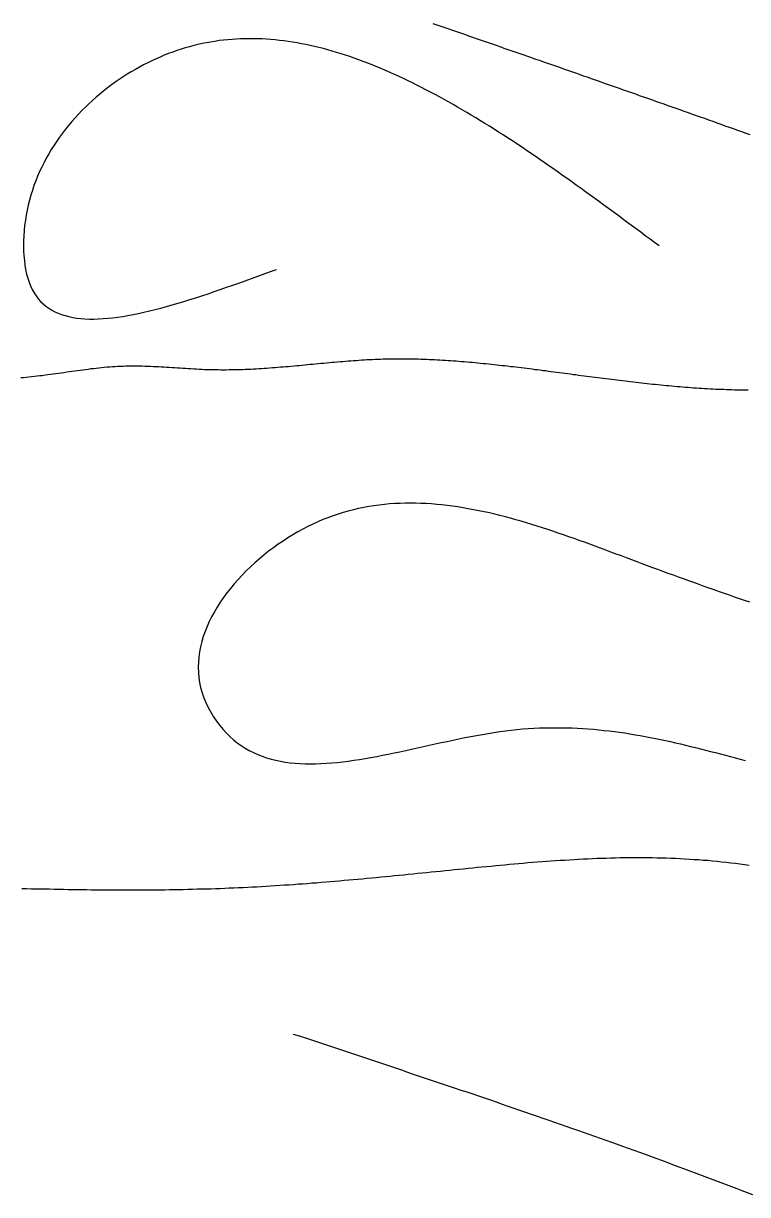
# Model space of a CAD drawing. Extents: x 443 to 1217, y -1921 to -677.
# Drawn here: x 653.22 to 658.76, y -887.28 to -878.32 of the extents above; entities that cross this region are included whole.
import ezdxf

# ---------------------------------------------------------------- set-up
doc = ezdxf.new("R2010")
doc.units = 0
doc.header["$MEASUREMENT"] = 0
doc.layers.add('1', color=7, linetype='CONTINUOUS')

msp = doc.modelspace()

# ---------------------------------------------------------------- linework, layer by layer
at = {"layer": '1', "color": 7}
for p, q in [((656.3524, -878.3168), (656.3829, -878.3266)), ((656.3829, -878.3266), (656.4123, -878.3375)), ((656.4123, -878.3375), (656.4428, -878.3473)), ((656.4428, -878.3473), (656.4733, -878.3582)), ((656.4733, -878.3582), (656.5028, -878.3691)), ((654.6849, -878.4541), (654.6522, -878.4595)), ((654.7176, -878.4486), (654.6849, -878.4541)), ((654.7503, -878.4453), (654.7176, -878.4486)), ((654.783, -878.4421), (654.7503, -878.4453)), ((654.8157, -878.4388), (654.783, -878.4421)), ((654.8484, -878.4366), (654.8157, -878.4388)), ((654.8811, -878.4355), (654.8484, -878.4366)), ((654.9138, -878.4345), (654.8811, -878.4355)), ((654.9476, -878.4334), (654.9138, -878.4345)), ((654.9803, -878.4334), (654.9476, -878.4334)), ((655.013, -878.4345), (654.9803, -878.4334)), ((655.0457, -878.4355), (655.013, -878.4345)), ((655.0795, -878.4377), (655.0457, -878.4355)), ((655.1121, -878.4399), (655.0795, -878.4377)), ((655.1459, -878.4432), (655.1121, -878.4399)), ((655.1786, -878.4464), (655.1459, -878.4432)), ((655.2124, -878.4508), (655.1786, -878.4464)), ((655.2462, -878.4552), (655.2124, -878.4508)), ((655.2789, -878.4606), (655.2462, -878.4552)), ((656.5028, -878.3691), (656.5333, -878.3789)), ((656.5333, -878.3789), (656.5638, -878.3898)), ((656.5638, -878.3898), (656.5932, -878.3996)), ((656.5932, -878.3996), (656.6237, -878.4105)), ((656.6237, -878.4105), (656.6542, -878.4214)), ((656.6542, -878.4214), (656.6837, -878.4312)), ((656.6837, -878.4312), (656.7142, -878.4421)), ((656.7142, -878.4421), (656.7436, -878.4519)), ((656.7436, -878.4519), (656.7741, -878.4628)), ((654.3623, -878.5358), (654.3297, -878.5478)), ((654.394, -878.5249), (654.3623, -878.5358)), ((654.4266, -878.514), (654.394, -878.5249)), ((654.4583, -878.5042), (654.4266, -878.514)), ((654.4909, -878.4955), (654.4583, -878.5042)), ((654.5226, -878.4868), (654.4909, -878.4955)), ((654.5552, -878.4791), (654.5226, -878.4868)), ((654.5879, -878.4715), (654.5552, -878.4791)), ((654.6195, -878.465), (654.5879, -878.4715)), ((654.6522, -878.4595), (654.6195, -878.465)), ((655.3127, -878.4661), (655.2789, -878.4606)), ((655.3465, -878.4726), (655.3127, -878.4661)), ((655.3792, -878.4791), (655.3465, -878.4726)), ((655.4129, -878.4857), (655.3792, -878.4791)), ((655.4467, -878.4933), (655.4129, -878.4857)), ((655.4805, -878.502), (655.4467, -878.4933)), ((655.5143, -878.5096), (655.4805, -878.502)), ((655.5481, -878.5195), (655.5143, -878.5096)), ((655.5819, -878.5282), (655.5481, -878.5195)), ((655.6156, -878.5391), (655.5819, -878.5282)), ((655.6494, -878.5489), (655.6156, -878.5391)), ((656.7741, -878.4628), (656.8046, -878.4737)), ((656.8046, -878.4737), (656.8352, -878.4835)), ((656.8352, -878.4835), (656.8646, -878.4944)), ((656.8646, -878.4944), (656.8951, -878.5053)), ((656.8951, -878.5053), (656.9256, -878.5151)), ((656.9256, -878.5151), (656.955, -878.526)), ((656.955, -878.526), (656.9856, -878.5358)), ((656.9856, -878.5358), (657.0161, -878.5467)), ((654.14, -878.6339), (654.1084, -878.6513)), ((654.1716, -878.6175), (654.14, -878.6339)), ((654.2032, -878.6023), (654.1716, -878.6175)), ((654.2348, -878.5881), (654.2032, -878.6023)), ((654.2664, -878.5739), (654.2348, -878.5881)), ((654.298, -878.5598), (654.2664, -878.5739)), ((654.3297, -878.5478), (654.298, -878.5598)), ((655.6832, -878.5598), (655.6494, -878.5489)), ((655.717, -878.5707), (655.6832, -878.5598)), ((655.7508, -878.5827), (655.717, -878.5707)), ((655.7857, -878.5947), (655.7508, -878.5827)), ((655.8194, -878.6077), (655.7857, -878.5947)), ((655.8532, -878.6208), (655.8194, -878.6077)), ((655.887, -878.6339), (655.8532, -878.6208)), ((655.9219, -878.6481), (655.887, -878.6339)), ((657.0161, -878.5467), (657.0466, -878.5576)), ((657.0466, -878.5576), (657.076, -878.5674)), ((657.076, -878.5674), (657.1065, -878.5783)), ((657.1065, -878.5783), (657.137, -878.5892)), ((657.137, -878.5892), (657.1676, -878.599)), ((657.1676, -878.599), (657.197, -878.6099)), ((657.197, -878.6099), (657.2275, -878.6208)), ((657.2275, -878.6208), (657.258, -878.6317)), ((657.258, -878.6317), (657.2885, -878.6415)), ((653.9842, -878.7254), (653.9537, -878.7451)), ((654.0147, -878.7058), (653.9842, -878.7254)), ((654.0452, -878.6862), (654.0147, -878.7058)), ((654.0768, -878.6688), (654.0452, -878.6862)), ((654.1084, -878.6513), (654.0768, -878.6688)), ((655.9557, -878.6622), (655.9219, -878.6481)), ((655.9895, -878.6764), (655.9557, -878.6622)), ((656.0243, -878.6917), (655.9895, -878.6764)), ((656.0581, -878.7069), (656.0243, -878.6917)), ((656.093, -878.7222), (656.0581, -878.7069)), ((656.1268, -878.7385), (656.093, -878.7222)), ((657.2885, -878.6415), (657.319, -878.6524)), ((657.319, -878.6524), (657.3496, -878.6633)), ((657.3496, -878.6633), (657.3801, -878.6742)), ((657.3801, -878.6742), (657.4106, -878.684)), ((657.4106, -878.684), (657.4411, -878.6949)), ((657.4411, -878.6949), (657.4716, -878.7058)), ((657.4716, -878.7058), (657.501, -878.7167)), ((657.501, -878.7167), (657.5316, -878.7265)), ((653.8643, -878.8104), (653.8349, -878.8333)), ((653.8937, -878.7876), (653.8643, -878.8104)), ((653.9231, -878.7668), (653.8937, -878.7876)), ((653.9537, -878.7451), (653.9231, -878.7668)), ((656.1616, -878.7549), (656.1268, -878.7385)), ((656.1954, -878.7712), (656.1616, -878.7549)), ((656.2303, -878.7886), (656.1954, -878.7712)), ((656.2652, -878.8061), (656.2303, -878.7886)), ((656.299, -878.8235), (656.2652, -878.8061)), ((657.5316, -878.7265), (657.5621, -878.7374)), ((657.5621, -878.7374), (657.5937, -878.7483)), ((657.5937, -878.7483), (657.6242, -878.7592)), ((657.6242, -878.7592), (657.6547, -878.7701)), ((657.6547, -878.7701), (657.6852, -878.781)), ((657.6852, -878.781), (657.7157, -878.7908)), ((657.7157, -878.7908), (657.7463, -878.8017)), ((657.7463, -878.8017), (657.7768, -878.8126)), ((657.7768, -878.8126), (657.8073, -878.8235)), ((653.7771, -878.8813), (653.7488, -878.9053)), ((653.8054, -878.8573), (653.7771, -878.8813)), ((653.8349, -878.8333), (653.8054, -878.8573)), ((656.3338, -878.842), (656.299, -878.8235)), ((656.3687, -878.8606), (656.3338, -878.842)), ((656.4025, -878.8791), (656.3687, -878.8606)), ((656.4374, -878.8976), (656.4025, -878.8791)), ((656.4722, -878.9172), (656.4374, -878.8976)), ((657.8073, -878.8235), (657.8389, -878.8344)), ((657.8389, -878.8344), (657.8694, -878.8453)), ((657.8694, -878.8453), (657.8999, -878.8562)), ((657.8999, -878.8562), (657.9304, -878.8671)), ((657.9304, -878.8671), (657.962, -878.878)), ((657.962, -878.878), (657.9926, -878.8889)), ((657.9926, -878.8889), (658.0231, -878.8998)), ((658.0231, -878.8998), (658.0547, -878.9107)), ((653.6681, -878.9837), (653.642, -879.011)), ((653.6943, -878.9576), (653.6681, -878.9837)), ((653.7215, -878.9314), (653.6943, -878.9576)), ((653.7488, -878.9053), (653.7215, -878.9314)), ((656.5071, -878.9369), (656.4722, -878.9172)), ((656.5409, -878.9565), (656.5071, -878.9369)), ((656.5758, -878.9772), (656.5409, -878.9565)), ((656.6107, -878.9979), (656.5758, -878.9772)), ((658.0547, -878.9107), (658.0852, -878.9216)), ((658.0852, -878.9216), (658.1168, -878.9325)), ((658.1168, -878.9325), (658.1473, -878.9434)), ((658.1473, -878.9434), (658.1789, -878.9543)), ((658.1789, -878.9543), (658.2094, -878.9652)), ((658.2094, -878.9652), (658.241, -878.9761)), ((658.241, -878.9761), (658.2716, -878.987)), ((658.2716, -878.987), (658.3032, -878.999)), ((653.5908, -879.0676), (653.5668, -879.096)), ((653.6158, -879.0382), (653.5908, -879.0676)), ((653.642, -879.011), (653.6158, -879.0382)), ((656.6455, -879.0186), (656.6107, -878.9979)), ((656.6804, -879.0393), (656.6455, -879.0186)), ((656.7153, -879.0611), (656.6804, -879.0393)), ((656.7502, -879.0818), (656.7153, -879.0611)), ((656.785, -879.1036), (656.7502, -879.0818)), ((658.3032, -878.999), (658.3348, -879.0099)), ((658.3348, -879.0099), (658.3653, -879.0208)), ((658.3653, -879.0208), (658.3969, -879.0317)), ((658.3969, -879.0317), (658.4285, -879.0426)), ((658.4285, -879.0426), (658.4601, -879.0546)), ((658.4601, -879.0546), (658.4917, -879.0655)), ((658.4917, -879.0655), (658.5233, -879.0764)), ((658.5233, -879.0764), (658.5538, -879.0873)), ((653.5199, -879.1559), (653.497, -879.1864)), ((653.5428, -879.1254), (653.5199, -879.1559)), ((653.5668, -879.096), (653.5428, -879.1254)), ((656.8199, -879.1254), (656.785, -879.1036)), ((656.8537, -879.1483), (656.8199, -879.1254)), ((656.8886, -879.1701), (656.8537, -879.1483)), ((656.9234, -879.193), (656.8886, -879.1701)), ((658.5538, -879.0873), (658.5854, -879.0992)), ((658.5854, -879.0992), (658.617, -879.1101)), ((658.617, -879.1101), (658.6486, -879.121)), ((658.6486, -879.121), (658.6802, -879.133)), ((658.6802, -879.133), (658.7129, -879.1439)), ((658.7129, -879.1439), (658.7445, -879.1559)), ((658.7445, -879.1559), (658.7761, -879.1668)), ((653.4545, -879.2486), (653.4338, -879.2812)), ((653.4752, -879.2169), (653.4545, -879.2486)), ((653.497, -879.1864), (653.4752, -879.2169)), ((656.9594, -879.2159), (656.9234, -879.193)), ((656.9943, -879.2387), (656.9594, -879.2159)), ((657.0291, -879.2616), (656.9943, -879.2387)), ((657.064, -879.2856), (657.0291, -879.2616)), ((653.3957, -879.3477), (653.3782, -879.3815)), ((653.4142, -879.3139), (653.3957, -879.3477)), ((653.4338, -879.2812), (653.4142, -879.3139)), ((657.0989, -879.3096), (657.064, -879.2856)), ((657.1338, -879.3325), (657.0989, -879.3096)), ((657.1686, -879.3564), (657.1338, -879.3325)), ((653.3608, -879.4153), (653.3445, -879.4502)), ((653.3782, -879.3815), (653.3608, -879.4153)), ((657.2035, -879.3815), (657.1686, -879.3564)), ((657.2384, -879.4055), (657.2035, -879.3815)), ((657.2733, -879.4295), (657.2384, -879.4055)), ((657.3092, -879.4545), (657.2733, -879.4295)), ((653.315, -879.521), (653.3009, -879.557)), ((653.3292, -879.485), (653.315, -879.521)), ((653.3445, -879.4502), (653.3292, -879.485)), ((657.3441, -879.4796), (657.3092, -879.4545)), ((657.379, -879.5036), (657.3441, -879.4796)), ((657.4139, -879.5286), (657.379, -879.5036)), ((657.4487, -879.5537), (657.4139, -879.5286)), ((653.2889, -879.594), (653.2769, -879.6311)), ((653.3009, -879.557), (653.2889, -879.594)), ((657.4847, -879.5788), (657.4487, -879.5537)), ((657.5196, -879.6049), (657.4847, -879.5788)), ((657.5544, -879.63), (657.5196, -879.6049)), ((653.2573, -879.7063), (653.2485, -879.7455)), ((653.2671, -879.6681), (653.2573, -879.7063)), ((653.2769, -879.6311), (653.2671, -879.6681)), ((657.5893, -879.6551), (657.5544, -879.63)), ((657.6253, -879.6812), (657.5893, -879.6551)), ((657.6602, -879.7074), (657.6253, -879.6812)), ((657.695, -879.7324), (657.6602, -879.7074)), ((653.2409, -879.7837), (653.2355, -879.8229)), ((653.2485, -879.7455), (653.2409, -879.7837)), ((657.7299, -879.7586), (657.695, -879.7324)), ((657.7659, -879.7847), (657.7299, -879.7586)), ((657.8007, -879.8109), (657.7659, -879.7847)), ((653.23, -879.8621), (653.2257, -879.9014)), ((653.2355, -879.8229), (653.23, -879.8621)), ((657.8356, -879.836), (657.8007, -879.8109)), ((657.8705, -879.8621), (657.8356, -879.836)), ((657.9065, -879.8883), (657.8705, -879.8621)), ((657.9413, -879.9144), (657.9065, -879.8883)), ((653.2235, -879.9406), (653.2213, -879.9798)), ((653.2213, -879.9798), (653.2213, -880.018)), ((653.2257, -879.9014), (653.2235, -879.9406)), ((657.9762, -879.9406), (657.9413, -879.9144)), ((658.0122, -879.9667), (657.9762, -879.9406)), ((658.047, -879.9929), (658.0122, -879.9667)), ((653.2213, -880.018), (653.2224, -880.0561)), ((653.2224, -880.0561), (653.2246, -880.0932)), ((658.0819, -880.0191), (658.047, -879.9929)), ((653.2246, -880.0932), (653.2278, -880.1302)), ((653.2278, -880.1302), (653.2322, -880.1662)), ((653.2322, -880.1662), (653.2376, -880.2)), ((653.2376, -880.2), (653.2453, -880.2338)), ((653.2453, -880.2338), (653.254, -880.2654)), ((655.013, -880.2501), (655.0609, -880.2327)), ((655.0609, -880.2327), (655.1089, -880.2152)), ((655.1089, -880.2152), (655.1568, -880.1978)), ((653.254, -880.2654), (653.2638, -880.2959)), ((653.2638, -880.2959), (653.2758, -880.3242)), ((653.2758, -880.3242), (653.2878, -880.3515)), ((654.7263, -880.3525), (654.7732, -880.3351)), ((654.7732, -880.3351), (654.8212, -880.3188)), ((654.8212, -880.3188), (654.868, -880.3024)), ((654.868, -880.3024), (654.916, -880.285)), ((654.916, -880.285), (654.9639, -880.2675)), ((654.9639, -880.2675), (655.013, -880.2501)), ((653.2878, -880.3515), (653.3019, -880.3765)), ((653.3019, -880.3765), (653.3172, -880.4005)), ((653.3172, -880.4005), (653.3346, -880.4223)), ((653.3346, -880.4223), (653.3521, -880.443)), ((654.4931, -880.4288), (654.5389, -880.4147)), ((654.5389, -880.4147), (654.5858, -880.3994)), ((654.5858, -880.3994), (654.6326, -880.3841)), ((654.6326, -880.3841), (654.6784, -880.3678)), ((654.6784, -880.3678), (654.7263, -880.3525)), ((653.3521, -880.443), (653.3717, -880.4615)), ((653.3717, -880.4615), (653.3924, -880.479)), ((653.3924, -880.479), (653.4142, -880.4953)), ((653.4142, -880.4953), (653.4371, -880.5095)), ((653.4371, -880.5095), (653.4611, -880.5226)), ((654.1422, -880.5258), (654.1847, -880.516)), ((654.1847, -880.516), (654.2272, -880.5051)), ((654.2272, -880.5051), (654.2708, -880.4942)), ((654.2708, -880.4942), (654.3144, -880.4822)), ((654.3144, -880.4822), (654.358, -880.4702)), ((654.358, -880.4702), (654.4027, -880.4572)), ((654.4027, -880.4572), (654.4484, -880.443)), ((654.4484, -880.443), (654.4931, -880.4288)), ((653.4611, -880.5226), (653.4861, -880.5335)), ((653.4861, -880.5335), (653.5123, -880.5433)), ((653.5123, -880.5433), (653.5395, -880.552)), ((653.5395, -880.552), (653.5679, -880.5596)), ((653.5679, -880.5596), (653.5973, -880.5651)), ((653.5973, -880.5651), (653.6278, -880.5705)), ((653.6278, -880.5705), (653.6594, -880.5738)), ((653.6594, -880.5738), (653.691, -880.576)), ((653.691, -880.576), (653.7248, -880.5781)), ((653.7248, -880.5781), (653.7586, -880.5781)), ((653.7586, -880.5781), (653.7935, -880.577)), ((653.7935, -880.577), (653.8294, -880.5749)), ((653.8294, -880.5749), (653.8665, -880.5716)), ((653.8665, -880.5716), (653.9035, -880.5683)), ((653.9035, -880.5683), (653.9417, -880.5629)), ((653.9417, -880.5629), (653.9809, -880.5574)), ((653.9809, -880.5574), (654.0201, -880.5509)), ((654.0201, -880.5509), (654.0605, -880.5433)), ((654.0605, -880.5433), (654.1008, -880.5345)), ((654.1008, -880.5345), (654.1422, -880.5258)), ((653.6747, -880.9661), (653.6954, -880.9628)), ((653.6954, -880.9628), (653.7161, -880.9607)), ((653.7161, -880.9607), (653.7368, -880.9574)), ((653.7368, -880.9574), (653.7575, -880.9552)), ((653.7575, -880.9552), (653.7771, -880.953)), ((653.7771, -880.953), (653.7978, -880.9509)), ((653.7978, -880.9509), (653.8185, -880.9487)), ((653.8185, -880.9487), (653.8392, -880.9465)), ((653.8392, -880.9465), (653.8599, -880.9443)), ((653.8599, -880.9443), (653.8806, -880.9432)), ((653.8806, -880.9432), (653.9014, -880.9421)), ((653.9014, -880.9421), (653.9221, -880.94)), ((653.9221, -880.94), (653.9428, -880.9389)), ((653.9428, -880.9389), (653.9635, -880.9378)), ((653.9635, -880.9378), (653.9842, -880.9378)), ((653.9842, -880.9378), (654.0049, -880.9367)), ((654.0049, -880.9367), (654.0256, -880.9367)), ((654.0256, -880.9367), (654.0463, -880.9367)), ((654.0463, -880.9367), (654.067, -880.9356)), ((654.067, -880.9356), (654.0877, -880.9367)), ((654.0877, -880.9367), (654.1084, -880.9367)), ((654.1084, -880.9367), (654.1291, -880.9367)), ((654.1291, -880.9367), (654.1498, -880.9378)), ((654.1498, -880.9378), (654.1705, -880.9378)), ((654.1705, -880.9378), (654.1912, -880.9389)), ((654.1912, -880.9389), (654.212, -880.94)), ((654.212, -880.94), (654.2327, -880.941)), ((654.2327, -880.941), (654.2534, -880.9421)), ((654.2534, -880.9421), (654.2741, -880.9432)), ((654.2741, -880.9432), (654.2948, -880.9443)), ((654.2948, -880.9443), (654.3155, -880.9454)), ((654.3155, -880.9454), (654.3362, -880.9465)), ((654.3362, -880.9465), (654.3569, -880.9476)), ((654.3569, -880.9476), (654.3776, -880.9487)), ((654.3776, -880.9487), (654.3983, -880.9509)), ((654.3983, -880.9509), (654.419, -880.9519)), ((654.419, -880.9519), (654.4397, -880.953)), ((654.4397, -880.953), (654.4604, -880.9541)), ((654.4604, -880.9541), (654.4811, -880.9563)), ((654.4811, -880.9563), (654.5018, -880.9574)), ((654.5018, -880.9574), (654.5226, -880.9585)), ((654.5226, -880.9585), (654.5433, -880.9596)), ((654.5433, -880.9596), (654.564, -880.9607)), ((654.564, -880.9607), (654.5847, -880.9618)), ((654.5847, -880.9618), (654.6054, -880.9628)), ((654.6054, -880.9628), (654.6261, -880.9628)), ((654.6261, -880.9628), (654.6468, -880.9639)), ((654.6468, -880.9639), (654.6675, -880.965)), ((654.6675, -880.965), (654.6893, -880.965)), ((654.6893, -880.965), (654.71, -880.965)), ((654.71, -880.965), (654.7307, -880.9661)), ((654.7721, -880.9661), (654.7928, -880.965)), ((654.7928, -880.965), (654.8135, -880.965)), ((654.8135, -880.965), (654.8342, -880.965)), ((654.8342, -880.965), (654.8549, -880.9639)), ((654.8549, -880.9639), (654.8757, -880.9639)), ((654.8757, -880.9639), (654.8964, -880.9628)), ((654.8964, -880.9628), (654.9171, -880.9618)), ((654.9171, -880.9618), (654.9378, -880.9618)), ((654.9378, -880.9618), (654.9585, -880.9607)), ((654.9585, -880.9607), (654.9792, -880.9596)), ((654.9792, -880.9596), (654.9999, -880.9585)), ((654.9999, -880.9585), (655.0206, -880.9574)), ((655.0206, -880.9574), (655.0413, -880.9552)), ((655.0413, -880.9552), (655.062, -880.9541)), ((655.062, -880.9541), (655.0827, -880.953)), ((655.0827, -880.953), (655.1034, -880.9509)), ((655.1034, -880.9509), (655.1241, -880.9498)), ((655.1241, -880.9498), (655.1448, -880.9487)), ((655.1448, -880.9487), (655.1655, -880.9465)), ((655.1655, -880.9465), (655.1863, -880.9443)), ((655.1863, -880.9443), (655.207, -880.9432)), ((655.207, -880.9432), (655.2277, -880.941)), ((655.2277, -880.941), (655.2484, -880.94)), ((655.2484, -880.94), (655.2691, -880.9378)), ((655.2691, -880.9378), (655.2898, -880.9356)), ((655.2898, -880.9356), (655.3105, -880.9334)), ((655.3105, -880.9334), (655.3312, -880.9323)), ((655.3312, -880.9323), (655.3519, -880.9302)), ((655.3519, -880.9302), (655.3726, -880.928)), ((655.3726, -880.928), (655.3933, -880.9258)), ((655.3933, -880.9258), (655.414, -880.9236)), ((655.414, -880.9236), (655.4347, -880.9225)), ((655.4347, -880.9225), (655.4554, -880.9203)), ((655.4554, -880.9203), (655.4761, -880.9182)), ((655.4761, -880.9182), (655.4969, -880.916)), ((655.4969, -880.916), (655.5176, -880.9149)), ((655.5176, -880.9149), (655.5383, -880.9127)), ((655.5383, -880.9127), (655.559, -880.9105)), ((655.559, -880.9105), (655.5797, -880.9084)), ((655.5797, -880.9084), (655.6004, -880.9073)), ((655.6004, -880.9073), (655.6211, -880.9051)), ((655.6211, -880.9051), (655.6418, -880.9029)), ((655.6418, -880.9029), (655.6625, -880.9018)), ((655.6625, -880.9018), (655.6832, -880.8996)), ((655.6832, -880.8996), (655.7039, -880.8985)), ((655.7039, -880.8985), (655.7246, -880.8964)), ((655.7246, -880.8964), (655.7453, -880.8953)), ((655.7453, -880.8953), (655.766, -880.8942)), ((655.766, -880.8942), (655.7867, -880.892)), ((655.7867, -880.892), (655.8075, -880.8909)), ((655.8075, -880.8909), (655.8282, -880.8898)), ((655.8282, -880.8898), (655.8478, -880.8887)), ((655.8478, -880.8887), (655.8685, -880.8876)), ((655.8685, -880.8876), (655.8892, -880.8866)), ((655.8892, -880.8866), (655.9099, -880.8855)), ((655.9099, -880.8855), (655.9306, -880.8844)), ((655.9306, -880.8844), (655.9513, -880.8844)), ((655.9513, -880.8844), (655.972, -880.8833)), ((655.972, -880.8833), (655.9927, -880.8833)), ((655.9927, -880.8833), (656.0134, -880.8822)), ((656.0134, -880.8822), (656.0341, -880.8822)), ((656.0341, -880.8822), (656.0548, -880.8822)), ((656.0548, -880.8822), (656.0756, -880.8811)), ((656.0756, -880.8811), (656.0963, -880.8811)), ((656.0963, -880.8811), (656.117, -880.8811)), ((656.117, -880.8811), (656.1377, -880.8811)), ((656.1377, -880.8811), (656.1584, -880.8822)), ((656.1584, -880.8822), (656.1791, -880.8822)), ((656.1791, -880.8822), (656.1998, -880.8822)), ((656.1998, -880.8822), (656.2205, -880.8833)), ((656.2205, -880.8833), (656.2412, -880.8833)), ((656.2412, -880.8833), (656.2608, -880.8844)), ((656.2608, -880.8844), (656.2815, -880.8844)), ((656.2815, -880.8844), (656.3022, -880.8855)), ((656.3022, -880.8855), (656.3229, -880.8866)), ((656.3229, -880.8866), (656.3436, -880.8876)), ((656.3436, -880.8876), (656.3644, -880.8887)), ((656.3644, -880.8887), (656.3851, -880.8898)), ((656.3851, -880.8898), (656.4058, -880.8909)), ((656.4058, -880.8909), (656.4265, -880.892)), ((656.4265, -880.892), (656.4472, -880.8931)), ((656.4472, -880.8931), (656.4679, -880.8942)), ((656.4679, -880.8942), (656.4886, -880.8953)), ((656.4886, -880.8953), (656.5093, -880.8975)), ((656.5093, -880.8975), (656.53, -880.8985)), ((656.53, -880.8985), (656.5507, -880.8996)), ((656.5507, -880.8996), (656.5714, -880.9018)), ((656.5714, -880.9018), (656.5921, -880.904)), ((656.5921, -880.904), (656.6128, -880.9051)), ((656.6128, -880.9051), (656.6335, -880.9073)), ((656.6335, -880.9073), (656.6542, -880.9084)), ((656.6542, -880.9084), (656.675, -880.9105)), ((656.675, -880.9105), (656.6957, -880.9127)), ((656.6957, -880.9127), (656.7164, -880.9149)), ((656.7164, -880.9149), (656.7371, -880.9171)), ((656.7371, -880.9171), (656.7578, -880.9193)), ((656.7578, -880.9193), (656.7785, -880.9214)), ((656.7785, -880.9214), (656.7992, -880.9236)), ((656.7992, -880.9236), (656.8199, -880.9258)), ((656.8199, -880.9258), (656.8406, -880.928)), ((656.8406, -880.928), (656.8613, -880.9302)), ((656.8613, -880.9302), (656.882, -880.9323)), ((656.882, -880.9323), (656.9027, -880.9345)), ((656.9027, -880.9345), (656.9234, -880.9367)), ((656.9234, -880.9367), (656.9441, -880.94)), ((656.9441, -880.94), (656.9648, -880.9421)), ((656.9648, -880.9421), (656.9856, -880.9443)), ((656.9856, -880.9443), (657.0063, -880.9465)), ((657.0063, -880.9465), (657.027, -880.9498)), ((657.027, -880.9498), (657.0488, -880.9519)), ((657.0488, -880.9519), (657.0695, -880.9541)), ((657.0695, -880.9541), (657.0902, -880.9574)), ((657.0902, -880.9574), (657.1109, -880.9596)), ((657.1109, -880.9596), (657.1316, -880.9628)), ((657.1316, -880.9628), (657.1523, -880.965)), ((657.1523, -880.965), (657.173, -880.9672)), ((653.2006, -881.025), (653.2213, -881.0239)), ((653.2213, -881.0239), (653.242, -881.0217)), ((653.242, -881.0217), (653.2627, -881.0195)), ((653.2627, -881.0195), (653.2834, -881.0173)), ((653.2834, -881.0173), (653.3041, -881.0152)), ((653.3041, -881.0152), (653.3248, -881.013)), ((653.3248, -881.013), (653.3455, -881.0108)), ((653.3455, -881.0108), (653.3652, -881.0086)), ((653.3652, -881.0086), (653.3859, -881.0053)), ((653.3859, -881.0053), (653.4066, -881.0032)), ((653.4066, -881.0032), (653.4273, -880.9999)), ((653.4273, -880.9999), (653.448, -880.9977)), ((653.448, -880.9977), (653.4687, -880.9945)), ((653.4687, -880.9945), (653.4894, -880.9912)), ((653.4894, -880.9912), (653.5101, -880.989)), ((653.5101, -880.989), (653.5308, -880.9857)), ((653.5308, -880.9857), (653.5515, -880.9825)), ((653.5515, -880.9825), (653.5722, -880.9803)), ((653.5722, -880.9803), (653.5918, -880.977)), ((653.5918, -880.977), (653.6125, -880.9737)), ((653.6125, -880.9737), (653.6333, -880.9716)), ((653.6333, -880.9716), (653.654, -880.9683)), ((653.654, -880.9683), (653.6747, -880.9661)), ((654.7307, -880.9661), (654.7514, -880.9661)), ((654.7514, -880.9661), (654.7721, -880.9661)), ((657.173, -880.9672), (657.1937, -880.9705)), ((657.1937, -880.9705), (657.2155, -880.9727)), ((657.2155, -880.9727), (657.2362, -880.9759)), ((657.2362, -880.9759), (657.2569, -880.9781)), ((657.2569, -880.9781), (657.2776, -880.9814)), ((657.2776, -880.9814), (657.2983, -880.9836)), ((657.2983, -880.9836), (657.319, -880.9868)), ((657.319, -880.9868), (657.3408, -880.989)), ((657.3408, -880.989), (657.3615, -880.9923)), ((657.3615, -880.9923), (657.3823, -880.9955)), ((657.3823, -880.9955), (657.403, -880.9977)), ((657.403, -880.9977), (657.4237, -881.001)), ((657.4237, -881.001), (657.4444, -881.0032)), ((657.4444, -881.0032), (657.4662, -881.0064)), ((657.4662, -881.0064), (657.4869, -881.0086)), ((657.4869, -881.0086), (657.5076, -881.0119)), ((657.5076, -881.0119), (657.5283, -881.0141)), ((657.5283, -881.0141), (657.5501, -881.0173)), ((657.5501, -881.0173), (657.5708, -881.0195)), ((657.5708, -881.0195), (657.5915, -881.0228)), ((657.5915, -881.0228), (657.6122, -881.025)), ((657.6122, -881.025), (657.6329, -881.0282)), ((657.6329, -881.0282), (657.6547, -881.0304)), ((657.6547, -881.0304), (657.6754, -881.0337)), ((657.6754, -881.0337), (657.6961, -881.0359)), ((657.6961, -881.0359), (657.7168, -881.038)), ((657.7168, -881.038), (657.7386, -881.0413)), ((657.7386, -881.0413), (657.7593, -881.0435)), ((657.7593, -881.0435), (657.78, -881.0468)), ((657.78, -881.0468), (657.8007, -881.0489)), ((657.8007, -881.0489), (657.8225, -881.0511)), ((657.8225, -881.0511), (657.8432, -881.0544)), ((657.8432, -881.0544), (657.864, -881.0566)), ((657.864, -881.0566), (657.8847, -881.0588)), ((657.8847, -881.0588), (657.9065, -881.0609)), ((657.9065, -881.0609), (657.9272, -881.0631)), ((657.9272, -881.0631), (657.9479, -881.0664)), ((657.9479, -881.0664), (657.9686, -881.0686)), ((657.9686, -881.0686), (657.9893, -881.0707)), ((657.9893, -881.0707), (658.0111, -881.0729)), ((658.0111, -881.0729), (658.0318, -881.0751)), ((658.0318, -881.0751), (658.0525, -881.0773)), ((658.0525, -881.0773), (658.0732, -881.0795)), ((658.0732, -881.0795), (658.095, -881.0816)), ((658.095, -881.0816), (658.1157, -881.0838)), ((658.1157, -881.0838), (658.1364, -881.086)), ((658.1364, -881.086), (658.1571, -881.0871)), ((658.1571, -881.0871), (658.1778, -881.0893)), ((658.1778, -881.0893), (658.1996, -881.0914)), ((658.1996, -881.0914), (658.2203, -881.0936)), ((658.2203, -881.0936), (658.241, -881.0947)), ((658.241, -881.0947), (658.2617, -881.0969)), ((658.2617, -881.0969), (658.2824, -881.098)), ((658.2824, -881.098), (658.3042, -881.1002)), ((658.3042, -881.1002), (658.325, -881.1013)), ((658.325, -881.1013), (658.3457, -881.1034)), ((658.3457, -881.1034), (658.3664, -881.1045)), ((658.3664, -881.1045), (658.3871, -881.1056)), ((658.3871, -881.1056), (658.4078, -881.1078)), ((658.4078, -881.1078), (658.4296, -881.1089)), ((658.4296, -881.1089), (658.4503, -881.11)), ((658.4503, -881.11), (658.471, -881.1111)), ((658.471, -881.1111), (658.4917, -881.1122)), ((658.4917, -881.1122), (658.5124, -881.1132)), ((658.5124, -881.1132), (658.5331, -881.1143)), ((658.5331, -881.1143), (658.5538, -881.1154)), ((658.5538, -881.1154), (658.5756, -881.1154)), ((658.5756, -881.1154), (658.5963, -881.1165)), ((658.5963, -881.1165), (658.617, -881.1176)), ((658.617, -881.1176), (658.6377, -881.1176)), ((658.6377, -881.1176), (658.6584, -881.1187)), ((658.6584, -881.1187), (658.6791, -881.1187)), ((658.6791, -881.1187), (658.6999, -881.1198)), ((658.6999, -881.1198), (658.7206, -881.1198)), ((658.7206, -881.1198), (658.7413, -881.1198)), ((658.7413, -881.1198), (658.762, -881.1198)), ((655.7442, -882.0374), (655.705, -882.0472)), ((655.7835, -882.0276), (655.7442, -882.0374)), ((655.8227, -882.02), (655.7835, -882.0276)), ((655.8619, -882.0123), (655.8227, -882.02)), ((655.9012, -882.0058), (655.8619, -882.0123)), ((655.9415, -882.0014), (655.9012, -882.0058)), ((655.9807, -881.996), (655.9415, -882.0014)), ((656.0211, -881.9927), (655.9807, -881.996)), ((656.0603, -881.9895), (656.0211, -881.9927)), ((656.1006, -881.9884), (656.0603, -881.9895)), ((656.1399, -881.9873), (656.1006, -881.9884)), ((656.1802, -881.9862), (656.1399, -881.9873)), ((656.2194, -881.9873), (656.1802, -881.9862)), ((656.2597, -881.9884), (656.2194, -881.9873)), ((656.3001, -881.9895), (656.2597, -881.9884)), ((656.3404, -881.9927), (656.3001, -881.9895)), ((656.3807, -881.996), (656.3404, -881.9927)), ((656.421, -881.9993), (656.3807, -881.996)), ((656.4614, -882.0036), (656.421, -881.9993)), ((656.5017, -882.0091), (656.4614, -882.0036)), ((656.542, -882.0145), (656.5017, -882.0091)), ((656.5823, -882.0211), (656.542, -882.0145)), ((656.6226, -882.0287), (656.5823, -882.0211)), ((656.663, -882.0363), (656.6226, -882.0287)), ((656.7033, -882.044), (656.663, -882.0363)), ((655.4718, -882.129), (655.4336, -882.1464)), ((655.511, -882.1126), (655.4718, -882.129)), ((655.5492, -882.0974), (655.511, -882.1126)), ((655.5884, -882.0832), (655.5492, -882.0974)), ((655.6265, -882.0701), (655.5884, -882.0832)), ((655.6658, -882.0581), (655.6265, -882.0701)), ((655.705, -882.0472), (655.6658, -882.0581)), ((656.7436, -882.0527), (656.7033, -882.044)), ((656.7839, -882.0614), (656.7436, -882.0527)), ((656.8243, -882.0712), (656.7839, -882.0614)), ((656.8646, -882.081), (656.8243, -882.0712)), ((656.906, -882.0908), (656.8646, -882.081)), ((656.9463, -882.1017), (656.906, -882.0908)), ((656.9866, -882.1137), (656.9463, -882.1017)), ((657.027, -882.1246), (656.9866, -882.1137)), ((657.0673, -882.1366), (657.027, -882.1246)), ((655.3192, -882.2063), (655.2811, -882.2281)), ((655.3574, -882.1845), (655.3192, -882.2063)), ((655.3955, -882.1649), (655.3574, -882.1845)), ((655.4336, -882.1464), (655.3955, -882.1649)), ((657.1087, -882.1497), (657.0673, -882.1366)), ((657.149, -882.1617), (657.1087, -882.1497)), ((657.1894, -882.1747), (657.149, -882.1617)), ((657.2297, -882.1878), (657.1894, -882.1747)), ((657.27, -882.2009), (657.2297, -882.1878)), ((657.3103, -882.2151), (657.27, -882.2009)), ((657.3506, -882.2292), (657.3103, -882.2151)), ((655.1688, -882.3012), (655.1318, -882.3273)), ((655.2059, -882.2761), (655.1688, -882.3012)), ((655.2429, -882.251), (655.2059, -882.2761)), ((655.2811, -882.2281), (655.2429, -882.251)), ((657.391, -882.2434), (657.3506, -882.2292)), ((657.4313, -882.2576), (657.391, -882.2434)), ((657.4716, -882.2717), (657.4313, -882.2576)), ((657.5119, -882.2859), (657.4716, -882.2717)), ((657.5523, -882.3012), (657.5119, -882.2859)), ((657.5926, -882.3153), (657.5523, -882.3012)), ((655.0598, -882.3829), (655.025, -882.4123)), ((655.0958, -882.3546), (655.0598, -882.3829)), ((655.1318, -882.3273), (655.0958, -882.3546)), ((657.6329, -882.3306), (657.5926, -882.3153)), ((657.6732, -882.3458), (657.6329, -882.3306)), ((657.7136, -882.3611), (657.6732, -882.3458)), ((657.7539, -882.3753), (657.7136, -882.3611)), ((657.7931, -882.3905), (657.7539, -882.3753)), ((657.8334, -882.4058), (657.7931, -882.3905)), ((654.9574, -882.4723), (654.9247, -882.5039)), ((654.9912, -882.4417), (654.9574, -882.4723)), ((655.025, -882.4123), (654.9912, -882.4417)), ((657.8738, -882.421), (657.8334, -882.4058)), ((657.913, -882.4352), (657.8738, -882.421)), ((657.9533, -882.4505), (657.913, -882.4352)), ((657.9926, -882.4657), (657.9533, -882.4505)), ((658.0329, -882.4799), (657.9926, -882.4657)), ((658.0721, -882.494), (658.0329, -882.4799)), ((654.8626, -882.5692), (654.8321, -882.603)), ((654.8931, -882.5366), (654.8626, -882.5692)), ((654.9247, -882.5039), (654.8931, -882.5366)), ((658.1113, -882.5093), (658.0721, -882.494)), ((658.1506, -882.5235), (658.1113, -882.5093)), ((658.1909, -882.5376), (658.1506, -882.5235)), ((658.2301, -882.5518), (658.1909, -882.5376)), ((658.2694, -882.566), (658.2301, -882.5518)), ((658.3086, -882.5801), (658.2694, -882.566)), ((654.8037, -882.6379), (654.7765, -882.6728)), ((654.8321, -882.603), (654.8037, -882.6379)), ((658.3478, -882.5943), (658.3086, -882.5801)), ((658.3871, -882.6085), (658.3478, -882.5943)), ((658.4252, -882.6226), (658.3871, -882.6085)), ((658.4644, -882.6357), (658.4252, -882.6226)), ((658.5037, -882.6499), (658.4644, -882.6357)), ((658.5429, -882.6641), (658.5037, -882.6499)), ((658.5811, -882.6771), (658.5429, -882.6641)), ((654.7263, -882.7436), (654.7024, -882.7807)), ((654.7503, -882.7077), (654.7263, -882.7436)), ((654.7765, -882.6728), (654.7503, -882.7077)), ((658.6203, -882.6913), (658.5811, -882.6771)), ((658.6584, -882.7044), (658.6203, -882.6913)), ((658.6977, -882.7175), (658.6584, -882.7044)), ((658.7358, -882.7305), (658.6977, -882.7175)), ((658.775, -882.7447), (658.7358, -882.7305)), ((654.6806, -882.8177), (654.6599, -882.8548)), ((654.7024, -882.7807), (654.6806, -882.8177)), ((654.625, -882.93), (654.6097, -882.9681)), ((654.6413, -882.8918), (654.625, -882.93)), ((654.6599, -882.8548), (654.6413, -882.8918)), ((654.5956, -883.0074), (654.5847, -883.0455)), ((654.6097, -882.9681), (654.5956, -883.0074)), ((654.5749, -883.0847), (654.5672, -883.124)), ((654.5847, -883.0455), (654.5749, -883.0847)), ((654.5585, -883.2024), (654.5574, -883.2417)), ((654.5618, -883.1632), (654.5585, -883.2024)), ((654.5672, -883.124), (654.5618, -883.1632)), ((654.5574, -883.2417), (654.5585, -883.2809)), ((654.5585, -883.2809), (654.5618, -883.319)), ((654.5618, -883.319), (654.5683, -883.3583)), ((654.5683, -883.3583), (654.576, -883.3975)), ((654.576, -883.3975), (654.5879, -883.4367)), ((654.5879, -883.4367), (654.601, -883.4749)), ((654.601, -883.4749), (654.6163, -883.5119)), ((654.6163, -883.5119), (654.6337, -883.549)), ((654.6337, -883.549), (654.6533, -883.5861)), ((654.6533, -883.5861), (654.6751, -883.6209)), ((654.6751, -883.6209), (654.698, -883.6547)), ((654.698, -883.6547), (654.722, -883.6863)), ((654.722, -883.6863), (654.7471, -883.7168)), ((654.7471, -883.7168), (654.7732, -883.7452)), ((656.7752, -883.7473), (656.8188, -883.7397)), ((656.8188, -883.7397), (656.8635, -883.7332)), ((656.8635, -883.7332), (656.9071, -883.7277)), ((656.9071, -883.7277), (656.9507, -883.7223)), ((656.9507, -883.7223), (656.9943, -883.7179)), ((656.9943, -883.7179), (657.0379, -883.7136)), ((657.0379, -883.7136), (657.0804, -883.7103)), ((657.0804, -883.7103), (657.124, -883.7081)), ((657.124, -883.7081), (657.1665, -883.7059)), ((657.1665, -883.7059), (657.2079, -883.7048)), ((657.2079, -883.7048), (657.2504, -883.7038)), ((657.2504, -883.7038), (657.2918, -883.7038)), ((657.2918, -883.7038), (657.3332, -883.7038)), ((657.3332, -883.7038), (657.3746, -883.7048)), ((657.3746, -883.7048), (657.416, -883.7059)), ((657.416, -883.7059), (657.4575, -883.7081)), ((657.4575, -883.7081), (657.4978, -883.7103)), ((657.4978, -883.7103), (657.5392, -883.7125)), ((657.5392, -883.7125), (657.5795, -883.7157)), ((657.5795, -883.7157), (657.6198, -883.7201)), ((657.6198, -883.7201), (657.6602, -883.7245)), ((657.6602, -883.7245), (657.6994, -883.7288)), ((657.6994, -883.7288), (657.7397, -883.7332)), ((657.7397, -883.7332), (657.7789, -883.7386)), ((657.7789, -883.7386), (657.8193, -883.7441)), ((654.7732, -883.7452), (654.7994, -883.7724)), ((654.7994, -883.7724), (654.8277, -883.7964)), ((654.8277, -883.7964), (654.856, -883.8193)), ((654.856, -883.8193), (654.8866, -883.8411)), ((656.324, -883.8378), (656.3698, -883.828)), ((656.3698, -883.828), (656.4156, -883.8182)), ((656.4156, -883.8182), (656.4603, -883.8084)), ((656.4603, -883.8084), (656.506, -883.7986)), ((656.506, -883.7986), (656.5507, -883.7888)), ((656.5507, -883.7888), (656.5954, -883.78)), ((656.5954, -883.78), (656.6412, -883.7713)), ((656.6412, -883.7713), (656.6859, -883.7626)), ((656.6859, -883.7626), (656.7305, -883.755)), ((656.7305, -883.755), (656.7752, -883.7473)), ((657.8193, -883.7441), (657.8585, -883.7506)), ((657.8585, -883.7506), (657.8977, -883.7572)), ((657.8977, -883.7572), (657.937, -883.7637)), ((657.937, -883.7637), (657.9751, -883.7713)), ((657.9751, -883.7713), (658.0144, -883.7779)), ((658.0144, -883.7779), (658.0536, -883.7855)), ((658.0536, -883.7855), (658.0917, -883.7942)), ((658.0917, -883.7942), (658.131, -883.8018)), ((658.131, -883.8018), (658.1691, -883.8106)), ((658.1691, -883.8106), (658.2073, -883.8193)), ((658.2073, -883.8193), (658.2465, -883.828)), ((658.2465, -883.828), (658.2846, -883.8367)), ((654.8866, -883.8411), (654.916, -883.8607)), ((654.916, -883.8607), (654.9476, -883.8781)), ((654.9476, -883.8781), (654.9792, -883.8945)), ((654.9792, -883.8945), (655.0119, -883.9097)), ((655.0119, -883.9097), (655.0457, -883.9228)), ((655.9219, -883.9239), (655.9655, -883.9152)), ((655.9655, -883.9152), (656.0102, -883.9065)), ((656.0102, -883.9065), (656.0548, -883.8967)), ((656.0548, -883.8967), (656.0995, -883.8879)), ((656.0995, -883.8879), (656.1442, -883.8781)), ((656.1442, -883.8781), (656.1889, -883.8683)), ((656.1889, -883.8683), (656.2347, -883.8585)), ((656.2347, -883.8585), (656.2793, -883.8476)), ((656.2793, -883.8476), (656.324, -883.8378)), ((658.2846, -883.8367), (658.3228, -883.8465)), ((658.3228, -883.8465), (658.3609, -883.8552)), ((658.3609, -883.8552), (658.3991, -883.865)), ((658.3991, -883.865), (658.4372, -883.8749)), ((658.4372, -883.8749), (658.4743, -883.8847)), ((658.4743, -883.8847), (658.5124, -883.8945)), ((658.5124, -883.8945), (658.5505, -883.9043)), ((658.5505, -883.9043), (658.5887, -883.9141)), ((658.5887, -883.9141), (658.6268, -883.925)), ((655.0457, -883.9228), (655.0795, -883.9337)), ((655.0795, -883.9337), (655.1143, -883.9446)), ((655.1143, -883.9446), (655.1503, -883.9533)), ((655.1503, -883.9533), (655.1863, -883.961)), ((655.1863, -883.961), (655.2233, -883.9664)), ((655.2233, -883.9664), (655.2604, -883.9719)), ((655.2604, -883.9719), (655.2985, -883.9751)), ((655.2985, -883.9751), (655.3367, -883.9784)), ((655.3367, -883.9784), (655.3759, -883.9795)), ((655.3759, -883.9795), (655.4151, -883.9806)), ((655.4151, -883.9806), (655.4554, -883.9795)), ((655.4554, -883.9795), (655.4958, -883.9784)), ((655.4958, -883.9784), (655.5372, -883.9762)), ((655.5372, -883.9762), (655.5786, -883.9729)), ((655.5786, -883.9729), (655.62, -883.9697)), ((655.62, -883.9697), (655.6625, -883.9642)), ((655.6625, -883.9642), (655.7039, -883.9588)), ((655.7039, -883.9588), (655.7475, -883.9533)), ((655.7475, -883.9533), (655.79, -883.9468)), ((655.79, -883.9468), (655.8336, -883.9392)), ((655.8336, -883.9392), (655.8772, -883.9315)), ((655.8772, -883.9315), (655.9219, -883.9239)), ((658.6268, -883.925), (658.6639, -883.9348)), ((658.6639, -883.9348), (658.702, -883.9446)), ((658.702, -883.9446), (658.7402, -883.9555)), ((657.1839, -884.7282), (657.2199, -884.7249)), ((657.2199, -884.7249), (657.2547, -884.7227)), ((657.2547, -884.7227), (657.2896, -884.7206)), ((657.2896, -884.7206), (657.3256, -884.7184)), ((657.3256, -884.7184), (657.3605, -884.7162)), ((657.3605, -884.7162), (657.3953, -884.714)), ((657.3953, -884.714), (657.4313, -884.7118)), ((657.4313, -884.7118), (657.4662, -884.7097)), ((657.4662, -884.7097), (657.501, -884.7075)), ((657.501, -884.7075), (657.537, -884.7064)), ((657.537, -884.7064), (657.5719, -884.7042)), ((657.5719, -884.7042), (657.6068, -884.7031)), ((657.6068, -884.7031), (657.6427, -884.702)), ((657.6427, -884.702), (657.6776, -884.7009)), ((657.6776, -884.7009), (657.7136, -884.6999)), ((657.7136, -884.6999), (657.7484, -884.6988)), ((657.7484, -884.6988), (657.7833, -884.6977)), ((657.7833, -884.6977), (657.8193, -884.6977)), ((657.8193, -884.6977), (657.8541, -884.6977)), ((657.8541, -884.6977), (657.889, -884.6966)), ((657.889, -884.6966), (657.925, -884.6966)), ((657.925, -884.6966), (657.9599, -884.6966)), ((657.9599, -884.6966), (657.9947, -884.6977)), ((657.9947, -884.6977), (658.0307, -884.6977)), ((658.0307, -884.6977), (658.0656, -884.6988)), ((658.0656, -884.6988), (658.1004, -884.6988)), ((658.1004, -884.6988), (658.1364, -884.6999)), ((658.1364, -884.6999), (658.1713, -884.7009)), ((658.1713, -884.7009), (658.2062, -884.7031)), ((658.2062, -884.7031), (658.2421, -884.7042)), ((658.2421, -884.7042), (658.277, -884.7064)), ((658.277, -884.7064), (658.313, -884.7086)), ((658.313, -884.7086), (658.3478, -884.7108)), ((658.3478, -884.7108), (658.3827, -884.7129)), ((658.3827, -884.7129), (658.4187, -884.7162)), ((658.4187, -884.7162), (658.4536, -884.7184)), ((658.4536, -884.7184), (658.4884, -884.7217)), ((658.4884, -884.7217), (658.5244, -884.7249)), ((658.5244, -884.7249), (658.5593, -884.7293)), ((656.2347, -884.8176), (656.2695, -884.8143)), ((656.2695, -884.8143), (656.3044, -884.811)), ((656.3044, -884.811), (656.3393, -884.8067)), ((656.3393, -884.8067), (656.3753, -884.8034)), ((656.3753, -884.8034), (656.4101, -884.8001)), ((656.4101, -884.8001), (656.445, -884.7969)), ((656.445, -884.7969), (656.4799, -884.7925)), ((656.4799, -884.7925), (656.5158, -884.7892)), ((656.5158, -884.7892), (656.5507, -884.786)), ((656.5507, -884.786), (656.5856, -884.7827)), ((656.5856, -884.7827), (656.6216, -884.7783)), ((656.6216, -884.7783), (656.6564, -884.7751)), ((656.6564, -884.7751), (656.6913, -884.7718)), ((656.6913, -884.7718), (656.7262, -884.7685)), ((656.7262, -884.7685), (656.7621, -884.7652)), ((656.7621, -884.7652), (656.797, -884.762)), ((656.797, -884.762), (656.8319, -884.7587)), ((656.8319, -884.7587), (656.8679, -884.7554)), ((656.8679, -884.7554), (656.9027, -884.7522)), ((656.9027, -884.7522), (656.9376, -884.7489)), ((656.9376, -884.7489), (656.9725, -884.7456)), ((656.9725, -884.7456), (657.0084, -884.7424)), ((657.0084, -884.7424), (657.0433, -884.7391)), ((657.0433, -884.7391), (657.0782, -884.7358)), ((657.0782, -884.7358), (657.1142, -884.7336)), ((657.1142, -884.7336), (657.149, -884.7304)), ((657.149, -884.7304), (657.1839, -884.7282)), ((658.5593, -884.7293), (658.5941, -884.7326)), ((658.5941, -884.7326), (658.6301, -884.7369)), ((658.6301, -884.7369), (658.665, -884.7413)), ((658.665, -884.7413), (658.6999, -884.7456)), ((658.6999, -884.7456), (658.7358, -884.7511)), ((658.7358, -884.7511), (658.7707, -884.7565)), ((655.1808, -884.9091), (655.2168, -884.9069)), ((655.2168, -884.9069), (655.2516, -884.9047)), ((655.2516, -884.9047), (655.2865, -884.9026)), ((655.2865, -884.9026), (655.3214, -884.8993)), ((655.3214, -884.8993), (655.3574, -884.8971)), ((655.3574, -884.8971), (655.3922, -884.8949)), ((655.3922, -884.8949), (655.4271, -884.8917)), ((655.4271, -884.8917), (655.462, -884.8895)), ((655.462, -884.8895), (655.4969, -884.8862)), ((655.4969, -884.8862), (655.5328, -884.8829)), ((655.5328, -884.8829), (655.5677, -884.8808)), ((655.5677, -884.8808), (655.6026, -884.8775)), ((655.6026, -884.8775), (655.6374, -884.8742)), ((655.6374, -884.8742), (655.6723, -884.871)), ((655.6723, -884.871), (655.7083, -884.8688)), ((655.7083, -884.8688), (655.7432, -884.8655)), ((655.7432, -884.8655), (655.778, -884.8622)), ((655.778, -884.8622), (655.8129, -884.859)), ((655.8129, -884.859), (655.8478, -884.8557)), ((655.8478, -884.8557), (655.8837, -884.8524)), ((655.8837, -884.8524), (655.9186, -884.8492)), ((655.9186, -884.8492), (655.9535, -884.8459)), ((655.9535, -884.8459), (655.9884, -884.8415)), ((655.9884, -884.8415), (656.0232, -884.8383)), ((656.0232, -884.8383), (656.0592, -884.835)), ((656.0592, -884.835), (656.0941, -884.8317)), ((656.0941, -884.8317), (656.129, -884.8285)), ((656.129, -884.8285), (656.1638, -884.8252)), ((656.1638, -884.8252), (656.1998, -884.8208)), ((656.1998, -884.8208), (656.2347, -884.8176)), ((653.2093, -884.9342), (653.2442, -884.9342)), ((653.2442, -884.9342), (653.2802, -884.9353)), ((653.2802, -884.9353), (653.315, -884.9363)), ((653.315, -884.9363), (653.3499, -884.9363)), ((653.3499, -884.9363), (653.3859, -884.9374)), ((653.3859, -884.9374), (653.4207, -884.9374)), ((653.4207, -884.9374), (653.4567, -884.9385)), ((653.4567, -884.9385), (653.4916, -884.9396)), ((653.4916, -884.9396), (653.5265, -884.9396)), ((653.5265, -884.9396), (653.5624, -884.9407)), ((653.5624, -884.9407), (653.5973, -884.9407)), ((653.5973, -884.9407), (653.6322, -884.9418)), ((653.6322, -884.9418), (653.6681, -884.9418)), ((653.6681, -884.9418), (653.703, -884.9418)), ((653.703, -884.9418), (653.7379, -884.9429)), ((653.7379, -884.9429), (653.7738, -884.9429)), ((653.7738, -884.9429), (653.8087, -884.9429)), ((653.8087, -884.9429), (653.8436, -884.944)), ((653.8436, -884.944), (653.8796, -884.944)), ((653.8796, -884.944), (653.9144, -884.944)), ((653.9144, -884.944), (653.9493, -884.944)), ((653.9493, -884.944), (653.9853, -884.944)), ((653.9853, -884.944), (654.0201, -884.944)), ((654.0201, -884.944), (654.055, -884.944)), ((654.055, -884.944), (654.091, -884.944)), ((654.091, -884.944), (654.1259, -884.944)), ((654.1259, -884.944), (654.1607, -884.944)), ((654.1607, -884.944), (654.1967, -884.944)), ((654.1967, -884.944), (654.2316, -884.9429)), ((654.2316, -884.9429), (654.2664, -884.9429)), ((654.2664, -884.9429), (654.3024, -884.9429)), ((654.3024, -884.9429), (654.3373, -884.9418)), ((654.3373, -884.9418), (654.3722, -884.9418)), ((654.3722, -884.9418), (654.4081, -884.9407)), ((654.4081, -884.9407), (654.443, -884.9407)), ((654.443, -884.9407), (654.4779, -884.9396)), ((654.4779, -884.9396), (654.5138, -884.9385)), ((654.5138, -884.9385), (654.5487, -884.9374)), ((654.5487, -884.9374), (654.5836, -884.9374)), ((654.5836, -884.9374), (654.6185, -884.9363)), ((654.6185, -884.9363), (654.6544, -884.9353)), ((654.6544, -884.9353), (654.6893, -884.9342)), ((654.6893, -884.9342), (654.7242, -884.9331)), ((654.7242, -884.9331), (654.7601, -884.9309)), ((654.7601, -884.9309), (654.795, -884.9298)), ((654.795, -884.9298), (654.8299, -884.9287)), ((654.8299, -884.9287), (654.8648, -884.9265)), ((654.8648, -884.9265), (654.9007, -884.9254)), ((654.9007, -884.9254), (654.9356, -884.9233)), ((654.9356, -884.9233), (654.9705, -884.9222)), ((654.9705, -884.9222), (655.0053, -884.92)), ((655.0053, -884.92), (655.0413, -884.9178)), ((655.0413, -884.9178), (655.0762, -884.9156)), ((655.0762, -884.9156), (655.1111, -884.9135)), ((655.1111, -884.9135), (655.1459, -884.9113)), ((655.1459, -884.9113), (655.1808, -884.9091)), ((655.2843, -886.0469), (655.3301, -886.0621)), ((655.3301, -886.0621), (655.377, -886.0774)), ((655.377, -886.0774), (655.4227, -886.0927)), ((655.4227, -886.0927), (655.4685, -886.1079)), ((655.4685, -886.1079), (655.5143, -886.1232)), ((655.5143, -886.1232), (655.5601, -886.1384)), ((655.5601, -886.1384), (655.6069, -886.1537)), ((655.6069, -886.1537), (655.6527, -886.1689)), ((655.6527, -886.1689), (655.6985, -886.1842)), ((655.6985, -886.1842), (655.7442, -886.1995)), ((655.7442, -886.1995), (655.79, -886.2147)), ((655.79, -886.2147), (655.8358, -886.23)), ((655.8358, -886.23), (655.8827, -886.2452)), ((655.8827, -886.2452), (655.9284, -886.2605)), ((655.9284, -886.2605), (655.9742, -886.2757)), ((655.9742, -886.2757), (656.02, -886.291)), ((656.02, -886.291), (656.0657, -886.3063)), ((656.0657, -886.3063), (656.1115, -886.3215)), ((656.1115, -886.3215), (656.1573, -886.3379)), ((656.1573, -886.3379), (656.202, -886.3531)), ((656.202, -886.3531), (656.2477, -886.3684)), ((656.2477, -886.3684), (656.2935, -886.3836)), ((656.2935, -886.3836), (656.3393, -886.3989)), ((656.3393, -886.3989), (656.3851, -886.4142)), ((656.3851, -886.4142), (656.4297, -886.4294)), ((656.4297, -886.4294), (656.4755, -886.4447)), ((656.4755, -886.4447), (656.5213, -886.4599)), ((656.5213, -886.4599), (656.566, -886.4752)), ((656.566, -886.4752), (656.6117, -886.4904)), ((656.6117, -886.4904), (656.6564, -886.5057)), ((656.6564, -886.5057), (656.7011, -886.521)), ((656.7011, -886.521), (656.7469, -886.5362)), ((656.7469, -886.5362), (656.7916, -886.5515)), ((656.7916, -886.5515), (656.8363, -886.5667)), ((656.8363, -886.5667), (656.8809, -886.5831)), ((656.8809, -886.5831), (656.9256, -886.5983)), ((656.9256, -886.5983), (656.9703, -886.6136)), ((656.9703, -886.6136), (657.015, -886.6288)), ((657.015, -886.6288), (657.0597, -886.6441)), ((657.0597, -886.6441), (657.1043, -886.6594)), ((657.1043, -886.6594), (657.149, -886.6746)), ((657.149, -886.6746), (657.1926, -886.6899)), ((657.1926, -886.6899), (657.2373, -886.7051)), ((657.2373, -886.7051), (657.2809, -886.7204)), ((657.2809, -886.7204), (657.3256, -886.7356)), ((657.3256, -886.7356), (657.3692, -886.7509)), ((657.3692, -886.7509), (657.4128, -886.7673)), ((657.4128, -886.7673), (657.4564, -886.7825)), ((657.4564, -886.7825), (657.5, -886.7978)), ((657.5, -886.7978), (657.5435, -886.813)), ((657.5435, -886.813), (657.5871, -886.8283)), ((657.5871, -886.8283), (657.6307, -886.8435)), ((657.6307, -886.8435), (657.6743, -886.8588)), ((657.6743, -886.8588), (657.7168, -886.8741)), ((657.7168, -886.8741), (657.7604, -886.8893)), ((657.7604, -886.8893), (657.8029, -886.9046)), ((657.8029, -886.9046), (657.8454, -886.9209)), ((657.8454, -886.9209), (657.889, -886.9362)), ((657.889, -886.9362), (657.9315, -886.9514)), ((657.9315, -886.9514), (657.974, -886.9667)), ((657.974, -886.9667), (658.0154, -886.9819)), ((658.0154, -886.9819), (658.0579, -886.9972)), ((658.0579, -886.9972), (658.1004, -887.0125)), ((658.1004, -887.0125), (658.1419, -887.0277)), ((658.1419, -887.0277), (658.1844, -887.0441)), ((658.1844, -887.0441), (658.2258, -887.0593)), ((658.2258, -887.0593), (658.2672, -887.0746)), ((658.2672, -887.0746), (658.3086, -887.0898)), ((658.3086, -887.0898), (658.35, -887.1051)), ((658.35, -887.1051), (658.3914, -887.1204)), ((658.3914, -887.1204), (658.4318, -887.1356)), ((658.4318, -887.1356), (658.4732, -887.152)), ((658.4732, -887.152), (658.5135, -887.1672)), ((658.5135, -887.1672), (658.5538, -887.1825)), ((658.5538, -887.1825), (658.5941, -887.1977)), ((658.5941, -887.1977), (658.6345, -887.213)), ((658.6345, -887.213), (658.6748, -887.2283)), ((658.6748, -887.2283), (658.7151, -887.2446)), ((658.7151, -887.2446), (658.7543, -887.2599)), ((658.7543, -887.2599), (658.7947, -887.2751))]:
    msp.add_line(p, q, dxfattribs=at)

doc.saveas('drawing.dxf')
